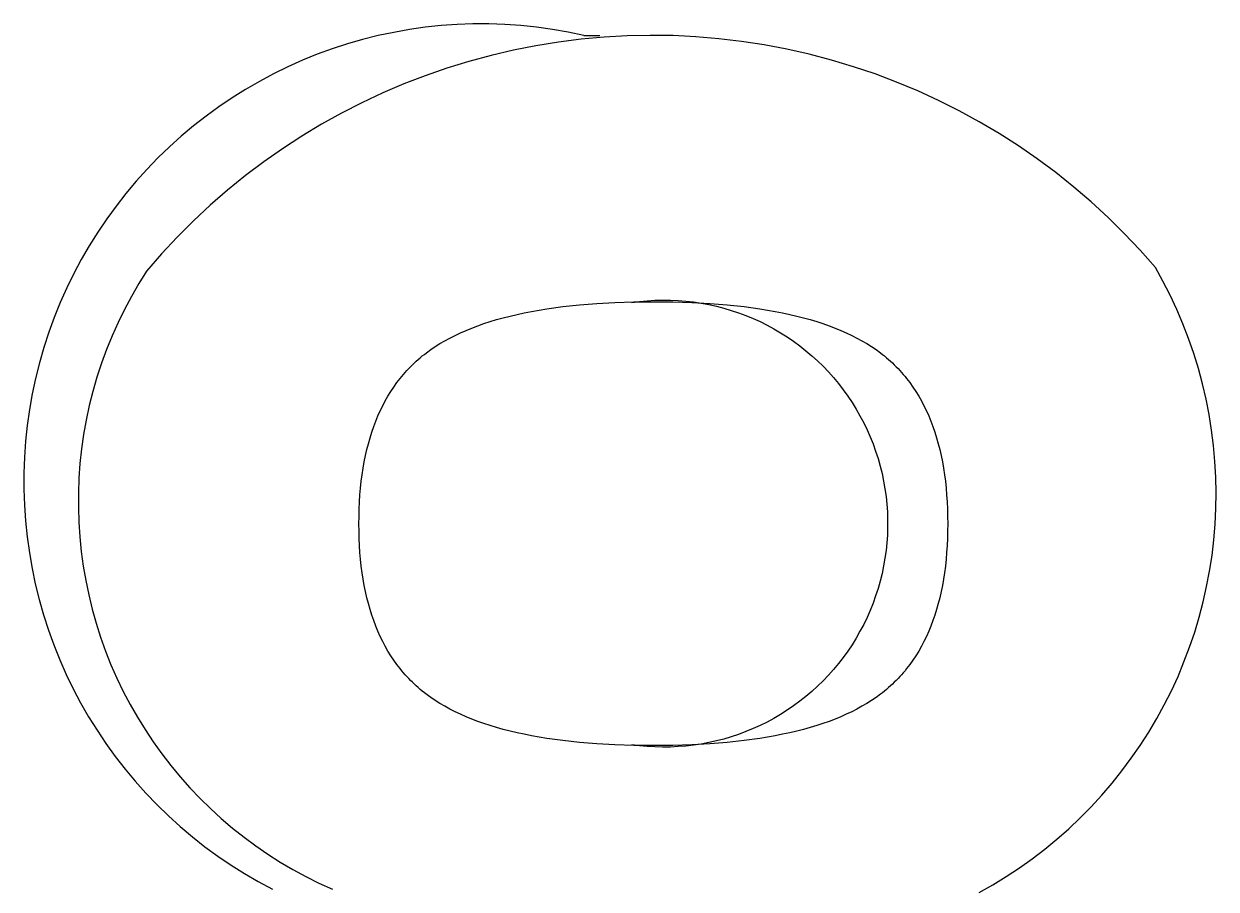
# Model space of a CAD drawing. Header units: millimetres. Extents: x -962 to 3068, y -237 to 2578.
# Drawn here: x 396.984 to 398.178, y 1937.036 to 1937.903 of the extents above; entities that cross this region are included whole.
import ezdxf

# ---------------------------------------------------------------- set-up
doc = ezdxf.new("R2010")
doc.units = ezdxf.units.MM
doc.header["$MEASUREMENT"] = 0
doc.layers.add('Utwórz2D linie widoczne', color=7, linetype='Continuous', true_color=0x000000)

msp = doc.modelspace()

# ---------------------------------------------------------------- linework, layer by layer
at = {"layer": 'Utwórz2D linie widoczne'}
for p, q in [((397.4338, 1937.9029), (397.4179, 1937.9023)), ((397.4498, 1937.9029), (397.4338, 1937.9029)), ((397.4658, 1937.9024), (397.4498, 1937.9029)), ((397.4817, 1937.9013), (397.4658, 1937.9024)), ((397.3388, 1937.8911), (397.3233, 1937.8872)), ((397.3545, 1937.8944), (397.3388, 1937.8911)), ((397.3702, 1937.8972), (397.3545, 1937.8944)), ((397.386, 1937.8995), (397.3702, 1937.8972)), ((397.4019, 1937.9012), (397.386, 1937.8995)), ((397.4179, 1937.9023), (397.4019, 1937.9012)), ((397.4976, 1937.8996), (397.4817, 1937.9013)), ((397.5134, 1937.8974), (397.4976, 1937.8996)), ((397.5292, 1937.8947), (397.5134, 1937.8974)), ((397.5448, 1937.8914), (397.5292, 1937.8947)), ((397.5448, 1937.8914), (397.5608, 1937.8914)), ((397.5883, 1937.8909), (397.5653, 1937.8896)), ((397.6113, 1937.8914), (397.5883, 1937.8909)), ((397.6343, 1937.8911), (397.6113, 1937.8914)), ((397.6572, 1937.8899), (397.6343, 1937.8911)), ((397.308, 1937.8828), (397.2928, 1937.8779)), ((397.3233, 1937.8872), (397.308, 1937.8828)), ((397.4969, 1937.881), (397.4744, 1937.8765)), ((397.5196, 1937.8846), (397.4969, 1937.881)), ((397.5424, 1937.8875), (397.5196, 1937.8846)), ((397.5653, 1937.8896), (397.5424, 1937.8875)), ((397.6802, 1937.888), (397.6572, 1937.8899)), ((397.703, 1937.8853), (397.6802, 1937.888)), ((397.7257, 1937.8818), (397.703, 1937.8853)), ((397.7483, 1937.8776), (397.7257, 1937.8818)), ((397.2778, 1937.8724), (397.263, 1937.8664)), ((397.2928, 1937.8779), (397.2778, 1937.8724)), ((397.452, 1937.8713), (397.4298, 1937.8653)), ((397.4744, 1937.8765), (397.452, 1937.8713)), ((397.7707, 1937.8725), (397.7483, 1937.8776)), ((397.793, 1937.8667), (397.7707, 1937.8725)), ((397.815, 1937.86), (397.793, 1937.8667)), ((397.2484, 1937.8599), (397.234, 1937.8529)), ((397.263, 1937.8664), (397.2484, 1937.8599)), ((397.4078, 1937.8585), (397.3861, 1937.851)), ((397.4298, 1937.8653), (397.4078, 1937.8585)), ((397.8368, 1937.8527), (397.815, 1937.86)), ((397.2199, 1937.8453), (397.2061, 1937.8373)), ((397.234, 1937.8529), (397.2199, 1937.8453)), ((397.3646, 1937.8427), (397.3435, 1937.8337)), ((397.3861, 1937.851), (397.3646, 1937.8427)), ((397.8583, 1937.8446), (397.8368, 1937.8527)), ((397.8795, 1937.8357), (397.8583, 1937.8446)), ((397.2061, 1937.8373), (397.1925, 1937.8289)), ((397.3435, 1937.8337), (397.3226, 1937.8239)), ((397.9004, 1937.8261), (397.8795, 1937.8357)), ((397.1793, 1937.8199), (397.1664, 1937.8105)), ((397.1925, 1937.8289), (397.1793, 1937.8199)), ((397.3226, 1937.8239), (397.3022, 1937.8135)), ((397.921, 1937.8158), (397.9004, 1937.8261)), ((397.1664, 1937.8105), (397.1538, 1937.8007)), ((397.3022, 1937.8135), (397.2821, 1937.8023)), ((397.9411, 1937.8048), (397.921, 1937.8158)), ((397.1538, 1937.8007), (397.1415, 1937.7904)), ((397.2821, 1937.8023), (397.2624, 1937.7905)), ((397.9609, 1937.7931), (397.9411, 1937.8048)), ((397.1415, 1937.7904), (397.1297, 1937.7797)), ((397.2624, 1937.7905), (397.2431, 1937.7779)), ((397.9803, 1937.7807), (397.9609, 1937.7931)), ((397.1297, 1937.7797), (397.1182, 1937.7686)), ((397.2431, 1937.7779), (397.2243, 1937.7647)), ((397.9992, 1937.7676), (397.9803, 1937.7807)), ((397.1182, 1937.7686), (397.1071, 1937.7571)), ((397.2243, 1937.7647), (397.2059, 1937.7509)), ((398.0177, 1937.7539), (397.9992, 1937.7676)), ((397.1071, 1937.7571), (397.0964, 1937.7453)), ((397.2059, 1937.7509), (397.188, 1937.7364)), ((398.0357, 1937.7395), (398.0177, 1937.7539)), ((397.0964, 1937.7453), (397.0861, 1937.733)), ((397.188, 1937.7364), (397.1707, 1937.7213)), ((398.0531, 1937.7246), (398.0357, 1937.7395)), ((397.0861, 1937.733), (397.0763, 1937.7204)), ((398.0701, 1937.709), (398.0531, 1937.7246)), ((397.0763, 1937.7204), (397.0669, 1937.7075)), ((397.1707, 1937.7213), (397.1539, 1937.7056)), ((397.0669, 1937.7075), (397.0579, 1937.6943)), ((397.1539, 1937.7056), (397.1376, 1937.6894)), ((398.0864, 1937.6929), (398.0701, 1937.709)), ((397.0579, 1937.6943), (397.0494, 1937.6807)), ((397.1376, 1937.6894), (397.1219, 1937.6726)), ((398.1023, 1937.6762), (398.0864, 1937.6929)), ((397.0494, 1937.6807), (397.0414, 1937.6669)), ((398.1175, 1937.659), (398.1023, 1937.6762)), ((397.0414, 1937.6669), (397.0339, 1937.6528)), ((397.1219, 1937.6726), (397.1068, 1937.6552)), ((397.0339, 1937.6528), (397.0269, 1937.6384)), ((397.1068, 1937.6552), (397.099, 1937.6428)), ((398.1251, 1937.6452), (398.1175, 1937.659)), ((397.099, 1937.6428), (397.0916, 1937.63)), ((398.1323, 1937.6312), (398.1251, 1937.6452)), ((397.0269, 1937.6384), (397.0204, 1937.6238)), ((397.0916, 1937.63), (397.0847, 1937.617)), ((398.139, 1937.6169), (398.1323, 1937.6312)), ((397.0204, 1937.6238), (397.0144, 1937.609)), ((397.0847, 1937.617), (397.0783, 1937.6038)), ((397.4926, 1937.6149), (397.5078, 1937.6175)), ((397.5078, 1937.6175), (397.5238, 1937.6197)), ((397.5238, 1937.6197), (397.5406, 1937.6215)), ((397.5406, 1937.6215), (397.558, 1937.6229)), ((397.558, 1937.6229), (397.5761, 1937.6239)), ((397.5761, 1937.6239), (397.595, 1937.6245)), ((397.5929, 1937.6239), (397.6006, 1937.6249)), ((397.595, 1937.6245), (397.6145, 1937.6247)), ((397.6006, 1937.6249), (397.6083, 1937.6257)), ((397.6083, 1937.6257), (397.6161, 1937.6261)), ((397.6145, 1937.6247), (397.6341, 1937.6245)), ((397.6161, 1937.6261), (397.6239, 1937.6263)), ((397.6239, 1937.6263), (397.6316, 1937.6262)), ((397.6316, 1937.6262), (397.6394, 1937.6259)), ((397.6341, 1937.6245), (397.653, 1937.6239)), ((397.6394, 1937.6259), (397.6471, 1937.6253)), ((397.6471, 1937.6253), (397.6548, 1937.6244)), ((397.653, 1937.6239), (397.6712, 1937.6229)), ((397.6548, 1937.6244), (397.6625, 1937.6232)), ((397.6625, 1937.6232), (397.6701, 1937.6218)), ((397.6701, 1937.6218), (397.6777, 1937.6202)), ((397.6712, 1937.6229), (397.6886, 1937.6215)), ((397.6777, 1937.6202), (397.6852, 1937.6182)), ((397.6852, 1937.6182), (397.6927, 1937.616)), ((397.6886, 1937.6215), (397.7054, 1937.6197)), ((397.6927, 1937.616), (397.7, 1937.6136)), ((397.7054, 1937.6197), (397.7214, 1937.6175)), ((397.7214, 1937.6175), (397.7367, 1937.6149)), ((398.1452, 1937.6024), (398.139, 1937.6169)), ((397.0144, 1937.609), (397.0089, 1937.594)), ((397.0783, 1937.6038), (397.0723, 1937.5904)), ((397.4447, 1937.6027), (397.451, 1937.6047)), ((397.451, 1937.6047), (397.4575, 1937.6067)), ((397.4575, 1937.6067), (397.4641, 1937.6085)), ((397.4641, 1937.6085), (397.471, 1937.6103)), ((397.471, 1937.6103), (397.478, 1937.6119)), ((397.478, 1937.6119), (397.4852, 1937.6135)), ((397.4852, 1937.6135), (397.4926, 1937.6149)), ((397.7, 1937.6136), (397.7073, 1937.6108)), ((397.7073, 1937.6108), (397.7145, 1937.6079)), ((397.7145, 1937.6079), (397.7216, 1937.6047)), ((397.7216, 1937.6047), (397.7285, 1937.6012)), ((397.7367, 1937.6149), (397.744, 1937.6135)), ((397.744, 1937.6135), (397.7512, 1937.6119)), ((397.7512, 1937.6119), (397.7583, 1937.6103)), ((397.7583, 1937.6103), (397.7651, 1937.6085)), ((397.7651, 1937.6085), (397.7718, 1937.6067)), ((397.7718, 1937.6067), (397.7782, 1937.6047)), ((397.7782, 1937.6047), (397.7845, 1937.6027)), ((397.0089, 1937.594), (397.004, 1937.5788)), ((397.4159, 1937.5909), (397.4213, 1937.5935)), ((397.4213, 1937.5935), (397.4269, 1937.5959)), ((397.4269, 1937.5959), (397.4327, 1937.5983)), ((397.4327, 1937.5983), (397.4386, 1937.6005)), ((397.4386, 1937.6005), (397.4447, 1937.6027)), ((397.7285, 1937.6012), (397.7354, 1937.5975)), ((397.7354, 1937.5975), (397.7421, 1937.5936)), ((397.7421, 1937.5936), (397.7486, 1937.5894)), ((397.7845, 1937.6027), (397.7907, 1937.6005)), ((397.7907, 1937.6005), (397.7966, 1937.5983)), ((397.7966, 1937.5983), (397.8024, 1937.5959)), ((397.8024, 1937.5959), (397.8079, 1937.5935)), ((397.8079, 1937.5935), (397.8133, 1937.5909)), ((398.1508, 1937.5877), (398.1452, 1937.6024)), ((397.0723, 1937.5904), (397.0667, 1937.5768)), ((397.3961, 1937.5797), (397.4008, 1937.5827)), ((397.4008, 1937.5827), (397.4057, 1937.5855)), ((397.4057, 1937.5855), (397.4107, 1937.5883)), ((397.4107, 1937.5883), (397.4159, 1937.5909)), ((397.7486, 1937.5894), (397.755, 1937.5851)), ((397.755, 1937.5851), (397.7613, 1937.5805)), ((397.7613, 1937.5805), (397.7674, 1937.5756)), ((397.8133, 1937.5909), (397.8186, 1937.5883)), ((397.8186, 1937.5883), (397.8236, 1937.5855)), ((397.8236, 1937.5855), (397.8285, 1937.5827)), ((397.8285, 1937.5827), (397.8332, 1937.5797)), ((398.156, 1937.5728), (398.1508, 1937.5877)), ((397.004, 1937.5788), (396.9996, 1937.5634)), ((397.0667, 1937.5768), (397.0617, 1937.563)), ((397.3791, 1937.5668), (397.3811, 1937.5686)), ((397.3811, 1937.5686), (397.3831, 1937.5703)), ((397.3831, 1937.5703), (397.3852, 1937.5719)), ((397.3852, 1937.5719), (397.3873, 1937.5735)), ((397.3873, 1937.5735), (397.3916, 1937.5767)), ((397.3916, 1937.5767), (397.3961, 1937.5797)), ((397.7674, 1937.5756), (397.7733, 1937.5706)), ((397.7733, 1937.5706), (397.779, 1937.5654)), ((397.8332, 1937.5797), (397.8377, 1937.5767)), ((397.8377, 1937.5767), (397.842, 1937.5735)), ((397.842, 1937.5735), (397.8441, 1937.5719)), ((397.8441, 1937.5719), (397.8462, 1937.5703)), ((397.8462, 1937.5703), (397.8482, 1937.5686)), ((397.8482, 1937.5686), (397.8502, 1937.5668)), ((398.1606, 1937.5577), (398.156, 1937.5728)), ((396.9996, 1937.5634), (396.9957, 1937.5479)), ((397.0617, 1937.563), (397.0571, 1937.549)), ((397.3677, 1937.5558), (397.3695, 1937.5577)), ((397.3695, 1937.5577), (397.3714, 1937.5596)), ((397.3714, 1937.5596), (397.3733, 1937.5615)), ((397.3733, 1937.5615), (397.3752, 1937.5633)), ((397.3752, 1937.5633), (397.3771, 1937.5651)), ((397.3771, 1937.5651), (397.3791, 1937.5668)), ((397.779, 1937.5654), (397.7846, 1937.56)), ((397.7846, 1937.56), (397.79, 1937.5544)), ((397.8502, 1937.5668), (397.8521, 1937.5651)), ((397.8521, 1937.5651), (397.8541, 1937.5633)), ((397.8541, 1937.5633), (397.856, 1937.5615)), ((397.856, 1937.5615), (397.8578, 1937.5596)), ((397.8578, 1937.5596), (397.8597, 1937.5577)), ((397.8597, 1937.5577), (397.8615, 1937.5558)), ((398.1647, 1937.5425), (398.1606, 1937.5577)), ((396.9957, 1937.5479), (396.9924, 1937.5323)), ((397.0571, 1937.549), (397.053, 1937.5349)), ((397.3576, 1937.5436), (397.3592, 1937.5457)), ((397.3592, 1937.5457), (397.3608, 1937.5478)), ((397.3608, 1937.5478), (397.3625, 1937.5498)), ((397.3625, 1937.5498), (397.3642, 1937.5519)), ((397.3642, 1937.5519), (397.366, 1937.5538)), ((397.366, 1937.5538), (397.3677, 1937.5558)), ((397.79, 1937.5544), (397.7951, 1937.5486)), ((397.7951, 1937.5486), (397.8001, 1937.5426)), ((397.8615, 1937.5558), (397.8632, 1937.5538)), ((397.8632, 1937.5538), (397.865, 1937.5519)), ((397.865, 1937.5519), (397.8667, 1937.5498)), ((397.8667, 1937.5498), (397.8683, 1937.5478)), ((397.8683, 1937.5478), (397.87, 1937.5457)), ((397.87, 1937.5457), (397.8716, 1937.5436)), ((396.9924, 1937.5323), (396.9896, 1937.5166)), ((397.053, 1937.5349), (397.0495, 1937.5206)), ((397.3487, 1937.5301), (397.3515, 1937.5347)), ((397.3515, 1937.5347), (397.3545, 1937.5392)), ((397.3545, 1937.5392), (397.3576, 1937.5436)), ((397.8001, 1937.5426), (397.8048, 1937.5365)), ((397.8048, 1937.5365), (397.8094, 1937.5302)), ((397.8716, 1937.5436), (397.8747, 1937.5392)), ((397.8747, 1937.5392), (397.8776, 1937.5347)), ((397.8776, 1937.5347), (397.8805, 1937.5301)), ((398.1683, 1937.5272), (398.1647, 1937.5425)), ((397.0495, 1937.5206), (397.0464, 1937.5062)), ((397.3409, 1937.5155), (397.3434, 1937.5205)), ((397.3434, 1937.5205), (397.346, 1937.5254)), ((397.346, 1937.5254), (397.3487, 1937.5301)), ((397.8094, 1937.5302), (397.8137, 1937.5237)), ((397.8137, 1937.5237), (397.8178, 1937.5171)), ((397.8805, 1937.5301), (397.8832, 1937.5254)), ((397.8832, 1937.5254), (397.8857, 1937.5205)), ((397.8857, 1937.5205), (397.8882, 1937.5155)), ((398.1713, 1937.5117), (398.1683, 1937.5272)), ((396.9896, 1937.5166), (396.9873, 1937.5008)), ((397.3364, 1937.505), (397.3386, 1937.5103)), ((397.3386, 1937.5103), (397.3409, 1937.5155)), ((397.8178, 1937.5171), (397.8216, 1937.5104)), ((397.8216, 1937.5104), (397.8253, 1937.5035)), ((397.8882, 1937.5155), (397.8905, 1937.5103)), ((397.8905, 1937.5103), (397.8926, 1937.505)), ((398.1738, 1937.4961), (398.1713, 1937.5117)), ((396.9873, 1937.5008), (396.9856, 1937.4849)), ((397.0464, 1937.5062), (397.0438, 1937.4918)), ((397.3325, 1937.494), (397.3344, 1937.4996)), ((397.3344, 1937.4996), (397.3364, 1937.505)), ((397.8253, 1937.5035), (397.8287, 1937.4965)), ((397.8287, 1937.4965), (397.8318, 1937.4894)), ((397.8926, 1937.505), (397.8947, 1937.4996)), ((397.8947, 1937.4996), (397.8966, 1937.494)), ((396.9856, 1937.4849), (396.9845, 1937.4689)), ((397.0438, 1937.4918), (397.0417, 1937.4772)), ((397.3291, 1937.4825), (397.3307, 1937.4884)), ((397.3307, 1937.4884), (397.3325, 1937.494)), ((397.8318, 1937.4894), (397.8347, 1937.4822)), ((397.8966, 1937.494), (397.8984, 1937.4884)), ((397.8984, 1937.4884), (397.9, 1937.4825)), ((398.1758, 1937.4805), (398.1738, 1937.4961)), ((397.0417, 1937.4772), (397.0401, 1937.4626)), ((397.3262, 1937.4705), (397.3275, 1937.4766)), ((397.3275, 1937.4766), (397.3291, 1937.4825)), ((397.8347, 1937.4822), (397.8373, 1937.4749)), ((397.8373, 1937.4749), (397.8397, 1937.4675)), ((397.9, 1937.4825), (397.9015, 1937.4766)), ((397.9015, 1937.4766), (397.9029, 1937.4705)), ((398.1772, 1937.4648), (398.1758, 1937.4805)), ((396.9845, 1937.4689), (396.9839, 1937.453)), ((397.0401, 1937.4626), (397.0391, 1937.4479)), ((397.3238, 1937.4579), (397.3249, 1937.4643)), ((397.3249, 1937.4643), (397.3262, 1937.4705)), ((397.8397, 1937.4675), (397.8418, 1937.4601)), ((397.9029, 1937.4705), (397.9042, 1937.4643)), ((397.9042, 1937.4643), (397.9053, 1937.4579)), ((398.1781, 1937.4491), (398.1772, 1937.4648)), ((396.9839, 1937.453), (396.9839, 1937.437)), ((397.3219, 1937.4448), (397.3228, 1937.4514)), ((397.3228, 1937.4514), (397.3238, 1937.4579)), ((397.8418, 1937.4601), (397.8437, 1937.4525)), ((397.8437, 1937.4525), (397.8453, 1937.4449)), ((397.9053, 1937.4579), (397.9063, 1937.4514)), ((397.9063, 1937.4514), (397.9071, 1937.4448)), ((398.1784, 1937.4333), (398.1781, 1937.4491)), ((396.9839, 1937.437), (396.9844, 1937.421)), ((397.0391, 1937.4479), (397.0385, 1937.4332)), ((397.3206, 1937.4312), (397.3212, 1937.4381)), ((397.3212, 1937.4381), (397.3219, 1937.4448)), ((397.8453, 1937.4449), (397.8466, 1937.4373)), ((397.8466, 1937.4373), (397.8477, 1937.4296)), ((397.9071, 1937.4448), (397.9078, 1937.4381)), ((397.9078, 1937.4381), (397.9084, 1937.4312)), ((397.0385, 1937.4332), (397.0385, 1937.4185)), ((397.3202, 1937.4242), (397.3206, 1937.4312)), ((397.8477, 1937.4296), (397.8485, 1937.4219)), ((397.9084, 1937.4312), (397.9089, 1937.4242)), ((398.1782, 1937.4175), (398.1784, 1937.4333)), ((396.9844, 1937.421), (396.9855, 1937.4051)), ((397.0385, 1937.4185), (397.0389, 1937.4038)), ((397.3197, 1937.4097), (397.3198, 1937.417)), ((397.3198, 1937.417), (397.3202, 1937.4242)), ((397.8485, 1937.4219), (397.8491, 1937.4141)), ((397.8491, 1937.4141), (397.8493, 1937.4064)), ((397.9089, 1937.4242), (397.9092, 1937.417)), ((397.9092, 1937.417), (397.9094, 1937.4097)), ((398.1774, 1937.4018), (398.1782, 1937.4175)), ((396.9855, 1937.4051), (396.9872, 1937.3892)), ((397.0389, 1937.4038), (397.0399, 1937.3891)), ((397.3196, 1937.4023), (397.3197, 1937.4097)), ((397.3197, 1937.3949), (397.3196, 1937.4023)), ((397.8493, 1937.4064), (397.8493, 1937.3986)), ((397.9094, 1937.4097), (397.9095, 1937.4023)), ((397.9095, 1937.4023), (397.9094, 1937.3949)), ((398.1761, 1937.3861), (398.1774, 1937.4018)), ((396.9872, 1937.3892), (396.9894, 1937.3733)), ((397.0399, 1937.3891), (397.0414, 1937.3745)), ((397.3198, 1937.3876), (397.3197, 1937.3949)), ((397.8491, 1937.3908), (397.8485, 1937.3831)), ((397.8493, 1937.3986), (397.8491, 1937.3908)), ((397.9094, 1937.3949), (397.9092, 1937.3876)), ((397.3202, 1937.3805), (397.3198, 1937.3876)), ((397.3206, 1937.3735), (397.3202, 1937.3805)), ((397.8485, 1937.3831), (397.8477, 1937.3754)), ((397.9089, 1937.3805), (397.9084, 1937.3735)), ((397.9092, 1937.3876), (397.9089, 1937.3805)), ((398.1743, 1937.3704), (398.1761, 1937.3861)), ((396.9894, 1937.3733), (396.9921, 1937.3576)), ((397.0414, 1937.3745), (397.0434, 1937.3599)), ((397.3212, 1937.3667), (397.3206, 1937.3735)), ((397.3219, 1937.3599), (397.3212, 1937.3667)), ((397.8466, 1937.3677), (397.8453, 1937.36)), ((397.8477, 1937.3754), (397.8466, 1937.3677)), ((397.9078, 1937.3667), (397.9071, 1937.3599)), ((397.9084, 1937.3735), (397.9078, 1937.3667)), ((398.1718, 1937.3549), (398.1743, 1937.3704)), ((396.9921, 1937.3576), (396.9954, 1937.342)), ((397.0434, 1937.3599), (397.0459, 1937.3455)), ((397.3228, 1937.3533), (397.3219, 1937.3599)), ((397.3238, 1937.3468), (397.3228, 1937.3533)), ((397.8453, 1937.36), (397.8437, 1937.3524)), ((397.9063, 1937.3533), (397.9053, 1937.3468)), ((397.9071, 1937.3599), (397.9063, 1937.3533)), ((398.1689, 1937.3394), (398.1718, 1937.3549)), ((396.9954, 1937.342), (396.9992, 1937.3265)), ((397.0459, 1937.3455), (397.0489, 1937.3311)), ((397.3249, 1937.3405), (397.3238, 1937.3468)), ((397.8418, 1937.3449), (397.8397, 1937.3374)), ((397.8437, 1937.3524), (397.8418, 1937.3449)), ((397.9053, 1937.3468), (397.9042, 1937.3405)), ((397.0489, 1937.3311), (397.0524, 1937.3168)), ((397.3262, 1937.3343), (397.3249, 1937.3405)), ((397.3275, 1937.3282), (397.3262, 1937.3343)), ((397.8373, 1937.33), (397.8347, 1937.3227)), ((397.8397, 1937.3374), (397.8373, 1937.33)), ((397.9029, 1937.3343), (397.9015, 1937.3282)), ((397.9042, 1937.3405), (397.9029, 1937.3343)), ((398.1654, 1937.324), (398.1689, 1937.3394)), ((396.9992, 1937.3265), (397.0036, 1937.3111)), ((397.3291, 1937.3223), (397.3275, 1937.3282)), ((397.3307, 1937.3165), (397.3291, 1937.3223)), ((397.8347, 1937.3227), (397.8318, 1937.3155)), ((397.9, 1937.3223), (397.8984, 1937.3165)), ((397.9015, 1937.3282), (397.9, 1937.3223)), ((398.1614, 1937.3088), (398.1654, 1937.324)), ((397.0036, 1937.3111), (397.0085, 1937.2959)), ((397.0524, 1937.3168), (397.0564, 1937.3026)), ((397.3325, 1937.3108), (397.3307, 1937.3165)), ((397.3344, 1937.3053), (397.3325, 1937.3108)), ((397.3364, 1937.2999), (397.3344, 1937.3053)), ((397.8287, 1937.3084), (397.8253, 1937.3014)), ((397.8318, 1937.3155), (397.8287, 1937.3084)), ((397.8947, 1937.3053), (397.8926, 1937.2999)), ((397.8966, 1937.3108), (397.8947, 1937.3053)), ((397.8984, 1937.3165), (397.8966, 1937.3108)), ((398.1569, 1937.2937), (398.1614, 1937.3088)), ((397.0085, 1937.2959), (397.014, 1937.2809)), ((397.0564, 1937.3026), (397.0608, 1937.2886)), ((397.3386, 1937.2946), (397.3364, 1937.2999)), ((397.3409, 1937.2894), (397.3386, 1937.2946)), ((397.8216, 1937.2946), (397.8178, 1937.2878)), ((397.8253, 1937.3014), (397.8216, 1937.2946)), ((397.8905, 1937.2946), (397.8882, 1937.2894)), ((397.8926, 1937.2999), (397.8905, 1937.2946)), ((398.1518, 1937.2787), (398.1569, 1937.2937)), ((397.0608, 1937.2886), (397.0658, 1937.2748)), ((397.3434, 1937.2844), (397.3409, 1937.2894)), ((397.346, 1937.2796), (397.3434, 1937.2844)), ((397.8137, 1937.2812), (397.8094, 1937.2748)), ((397.8178, 1937.2878), (397.8137, 1937.2812)), ((397.8857, 1937.2844), (397.8832, 1937.2796)), ((397.8882, 1937.2894), (397.8857, 1937.2844)), ((397.014, 1937.2809), (397.0199, 1937.266)), ((397.0658, 1937.2748), (397.0712, 1937.2611)), ((397.3487, 1937.2748), (397.346, 1937.2796)), ((397.3515, 1937.2702), (397.3487, 1937.2748)), ((397.3545, 1937.2657), (397.3515, 1937.2702)), ((397.8094, 1937.2748), (397.8048, 1937.2685)), ((397.8776, 1937.2702), (397.8747, 1937.2657)), ((397.8805, 1937.2748), (397.8776, 1937.2702)), ((397.8832, 1937.2796), (397.8805, 1937.2748)), ((398.1462, 1937.264), (398.1518, 1937.2787)), ((397.0199, 1937.266), (397.0264, 1937.2514)), ((397.0712, 1937.2611), (397.0772, 1937.2476)), ((397.3576, 1937.2614), (397.3545, 1937.2657)), ((397.3592, 1937.2593), (397.3576, 1937.2614)), ((397.3608, 1937.2572), (397.3592, 1937.2593)), ((397.8001, 1937.2624), (397.7951, 1937.2564)), ((397.8048, 1937.2685), (397.8001, 1937.2624)), ((397.87, 1937.2593), (397.8683, 1937.2572)), ((397.8716, 1937.2614), (397.87, 1937.2593)), ((397.8747, 1937.2657), (397.8716, 1937.2614)), ((398.1402, 1937.2495), (398.1462, 1937.264)), ((397.0264, 1937.2514), (397.0334, 1937.237)), ((397.0772, 1937.2476), (397.0835, 1937.2344)), ((397.3625, 1937.2551), (397.3608, 1937.2572)), ((397.3642, 1937.2531), (397.3625, 1937.2551)), ((397.366, 1937.2511), (397.3642, 1937.2531)), ((397.3677, 1937.2492), (397.366, 1937.2511)), ((397.3695, 1937.2473), (397.3677, 1937.2492)), ((397.3714, 1937.2454), (397.3695, 1937.2473)), ((397.3733, 1937.2435), (397.3714, 1937.2454)), ((397.79, 1937.2506), (397.7846, 1937.245)), ((397.7951, 1937.2564), (397.79, 1937.2506)), ((397.8578, 1937.2454), (397.856, 1937.2435)), ((397.8597, 1937.2473), (397.8578, 1937.2454)), ((397.8615, 1937.2492), (397.8597, 1937.2473)), ((397.8632, 1937.2511), (397.8615, 1937.2492)), ((397.865, 1937.2531), (397.8632, 1937.2511)), ((397.8667, 1937.2551), (397.865, 1937.2531)), ((397.8683, 1937.2572), (397.8667, 1937.2551)), ((398.1336, 1937.2351), (398.1402, 1937.2495)), ((397.0334, 1937.237), (397.0408, 1937.2229)), ((397.0835, 1937.2344), (397.0904, 1937.2214)), ((397.3752, 1937.2417), (397.3733, 1937.2435)), ((397.3771, 1937.2399), (397.3752, 1937.2417)), ((397.3791, 1937.2382), (397.3771, 1937.2399)), ((397.3811, 1937.2364), (397.3791, 1937.2382)), ((397.3831, 1937.2348), (397.3811, 1937.2364)), ((397.3852, 1937.2331), (397.3831, 1937.2348)), ((397.7733, 1937.2343), (397.7674, 1937.2293)), ((397.779, 1937.2396), (397.7733, 1937.2343)), ((397.7846, 1937.245), (397.779, 1937.2396)), ((397.8462, 1937.2348), (397.8441, 1937.2331)), ((397.8482, 1937.2364), (397.8462, 1937.2348)), ((397.8502, 1937.2382), (397.8482, 1937.2364)), ((397.8521, 1937.2399), (397.8502, 1937.2382)), ((397.8541, 1937.2417), (397.8521, 1937.2399)), ((397.856, 1937.2435), (397.8541, 1937.2417)), ((398.1265, 1937.2211), (398.1336, 1937.2351)), ((397.0408, 1937.2229), (397.0488, 1937.2091)), ((397.3894, 1937.2299), (397.3852, 1937.2331)), ((397.3916, 1937.2283), (397.3894, 1937.2299)), ((397.3961, 1937.2253), (397.3916, 1937.2283)), ((397.4008, 1937.2223), (397.3961, 1937.2253)), ((397.4057, 1937.2195), (397.4008, 1937.2223)), ((397.7613, 1937.2245), (397.755, 1937.2199)), ((397.7674, 1937.2293), (397.7613, 1937.2245)), ((397.8285, 1937.2223), (397.8236, 1937.2195)), ((397.8332, 1937.2253), (397.8285, 1937.2223)), ((397.8377, 1937.2283), (397.8332, 1937.2253)), ((397.842, 1937.2315), (397.8377, 1937.2283)), ((397.8441, 1937.2331), (397.842, 1937.2315)), ((397.0904, 1937.2214), (397.0977, 1937.2086)), ((397.4107, 1937.2167), (397.4057, 1937.2195)), ((397.4159, 1937.2141), (397.4107, 1937.2167)), ((397.4213, 1937.2115), (397.4159, 1937.2141)), ((397.4269, 1937.209), (397.4213, 1937.2115)), ((397.7421, 1937.2114), (397.7354, 1937.2074)), ((397.7486, 1937.2155), (397.7421, 1937.2114)), ((397.755, 1937.2199), (397.7486, 1937.2155)), ((397.8079, 1937.2115), (397.8024, 1937.209)), ((397.8133, 1937.2141), (397.8079, 1937.2115)), ((397.8186, 1937.2167), (397.8133, 1937.2141)), ((397.8236, 1937.2195), (397.8186, 1937.2167)), ((398.1189, 1937.2072), (398.1265, 1937.2211)), ((397.0488, 1937.2091), (397.0572, 1937.1955)), ((397.0977, 1937.2086), (397.1054, 1937.1961)), ((397.4327, 1937.2067), (397.4269, 1937.209)), ((397.4386, 1937.2044), (397.4327, 1937.2067)), ((397.4447, 1937.2023), (397.4386, 1937.2044)), ((397.451, 1937.2002), (397.4447, 1937.2023)), ((397.4575, 1937.1983), (397.451, 1937.2002)), ((397.4641, 1937.1964), (397.4575, 1937.1983)), ((397.7216, 1937.2003), (397.7145, 1937.1971)), ((397.7285, 1937.2037), (397.7216, 1937.2003)), ((397.7354, 1937.2074), (397.7285, 1937.2037)), ((397.7718, 1937.1983), (397.7651, 1937.1964)), ((397.7782, 1937.2002), (397.7718, 1937.1983)), ((397.7845, 1937.2023), (397.7782, 1937.2002)), ((397.7907, 1937.2044), (397.7845, 1937.2023)), ((397.7966, 1937.2067), (397.7907, 1937.2044)), ((397.8024, 1937.209), (397.7966, 1937.2067)), ((398.1109, 1937.1937), (398.1189, 1937.2072)), ((397.0572, 1937.1955), (397.0661, 1937.1822)), ((397.1054, 1937.1961), (397.1135, 1937.1839)), ((397.471, 1937.1947), (397.4641, 1937.1964)), ((397.478, 1937.193), (397.471, 1937.1947)), ((397.4852, 1937.1915), (397.478, 1937.193)), ((397.4926, 1937.19), (397.4852, 1937.1915)), ((397.5078, 1937.1874), (397.4926, 1937.19)), ((397.5238, 1937.1852), (397.5078, 1937.1874)), ((397.6852, 1937.1867), (397.6777, 1937.1848)), ((397.6927, 1937.1889), (397.6852, 1937.1867)), ((397.7, 1937.1914), (397.6927, 1937.1889)), ((397.7073, 1937.1941), (397.7, 1937.1914)), ((397.7214, 1937.1874), (397.7054, 1937.1852)), ((397.7145, 1937.1971), (397.7073, 1937.1941)), ((397.7367, 1937.19), (397.7214, 1937.1874)), ((397.744, 1937.1915), (397.7367, 1937.19)), ((397.7512, 1937.193), (397.744, 1937.1915)), ((397.7583, 1937.1947), (397.7512, 1937.193)), ((397.7651, 1937.1964), (397.7583, 1937.1947)), ((398.1024, 1937.1804), (398.1109, 1937.1937)), ((397.0661, 1937.1822), (397.0755, 1937.1693)), ((397.1135, 1937.1839), (397.1221, 1937.1719)), ((397.5406, 1937.1834), (397.5238, 1937.1852)), ((397.558, 1937.182), (397.5406, 1937.1834)), ((397.5761, 1937.181), (397.558, 1937.182)), ((397.595, 1937.1804), (397.5761, 1937.181)), ((397.6006, 1937.18), (397.5929, 1937.181)), ((397.6145, 1937.1802), (397.595, 1937.1804)), ((397.6083, 1937.1793), (397.6006, 1937.18)), ((397.6161, 1937.1788), (397.6083, 1937.1793)), ((397.6341, 1937.1804), (397.6145, 1937.1802)), ((397.6239, 1937.1786), (397.6161, 1937.1788)), ((397.6316, 1937.1787), (397.6239, 1937.1786)), ((397.6394, 1937.1791), (397.6316, 1937.1787)), ((397.653, 1937.181), (397.6341, 1937.1804)), ((397.6471, 1937.1797), (397.6394, 1937.1791)), ((397.6548, 1937.1806), (397.6471, 1937.1797)), ((397.6712, 1937.182), (397.653, 1937.181)), ((397.6625, 1937.1817), (397.6548, 1937.1806)), ((397.6701, 1937.1831), (397.6625, 1937.1817)), ((397.6777, 1937.1848), (397.6701, 1937.1831)), ((397.6886, 1937.1834), (397.6712, 1937.182)), ((397.7054, 1937.1852), (397.6886, 1937.1834)), ((398.0934, 1937.1674), (398.1024, 1937.1804)), ((397.0755, 1937.1693), (397.0853, 1937.1566)), ((397.1221, 1937.1719), (397.1311, 1937.1603)), ((398.084, 1937.1548), (398.0934, 1937.1674)), ((397.0853, 1937.1566), (397.0955, 1937.1444)), ((397.1311, 1937.1603), (397.1405, 1937.1489)), ((398.0742, 1937.1425), (398.084, 1937.1548)), ((397.0955, 1937.1444), (397.1062, 1937.1325)), ((397.1405, 1937.1489), (397.1502, 1937.1379)), ((397.1502, 1937.1379), (397.1604, 1937.1273)), ((398.0639, 1937.1305), (398.0742, 1937.1425)), ((397.1062, 1937.1325), (397.1173, 1937.1209)), ((397.1604, 1937.1273), (397.1709, 1937.117)), ((398.0532, 1937.1189), (398.0639, 1937.1305)), ((397.1173, 1937.1209), (397.1287, 1937.1098)), ((397.1709, 1937.117), (397.1817, 1937.1071)), ((398.0422, 1937.1077), (398.0532, 1937.1189)), ((397.1287, 1937.1098), (397.1406, 1937.0991)), ((397.1817, 1937.1071), (397.1929, 1937.0976)), ((398.0307, 1937.0969), (398.0422, 1937.1077)), ((397.1406, 1937.0991), (397.1528, 1937.0888)), ((397.1929, 1937.0976), (397.2045, 1937.0884)), ((398.0189, 1937.0864), (398.0307, 1937.0969)), ((397.1528, 1937.0888), (397.1653, 1937.0789)), ((397.1653, 1937.0789), (397.1782, 1937.0695)), ((397.2045, 1937.0884), (397.2163, 1937.0797)), ((397.2163, 1937.0797), (397.2284, 1937.0714)), ((398.0067, 1937.0764), (398.0189, 1937.0864)), ((397.1782, 1937.0695), (397.1915, 1937.0605)), ((397.2284, 1937.0714), (397.2408, 1937.0635)), ((397.9814, 1937.0577), (397.9942, 1937.0668)), ((397.9942, 1937.0668), (398.0067, 1937.0764)), ((397.1915, 1937.0605), (397.205, 1937.052)), ((397.2408, 1937.0635), (397.2535, 1937.056)), ((397.2535, 1937.056), (397.2664, 1937.049)), ((397.9682, 1937.049), (397.9814, 1937.0577)), ((397.205, 1937.052), (397.2188, 1937.0439)), ((397.2188, 1937.0439), (397.2329, 1937.0364)), ((397.2664, 1937.049), (397.2796, 1937.0425)), ((397.2796, 1937.0425), (397.293, 1937.0364)), ((397.9548, 1937.0408), (397.9682, 1937.049)), ((397.9411, 1937.033), (397.9548, 1937.0408))]:
    msp.add_line(p, q, dxfattribs=at)

doc.saveas('drawing.dxf')
